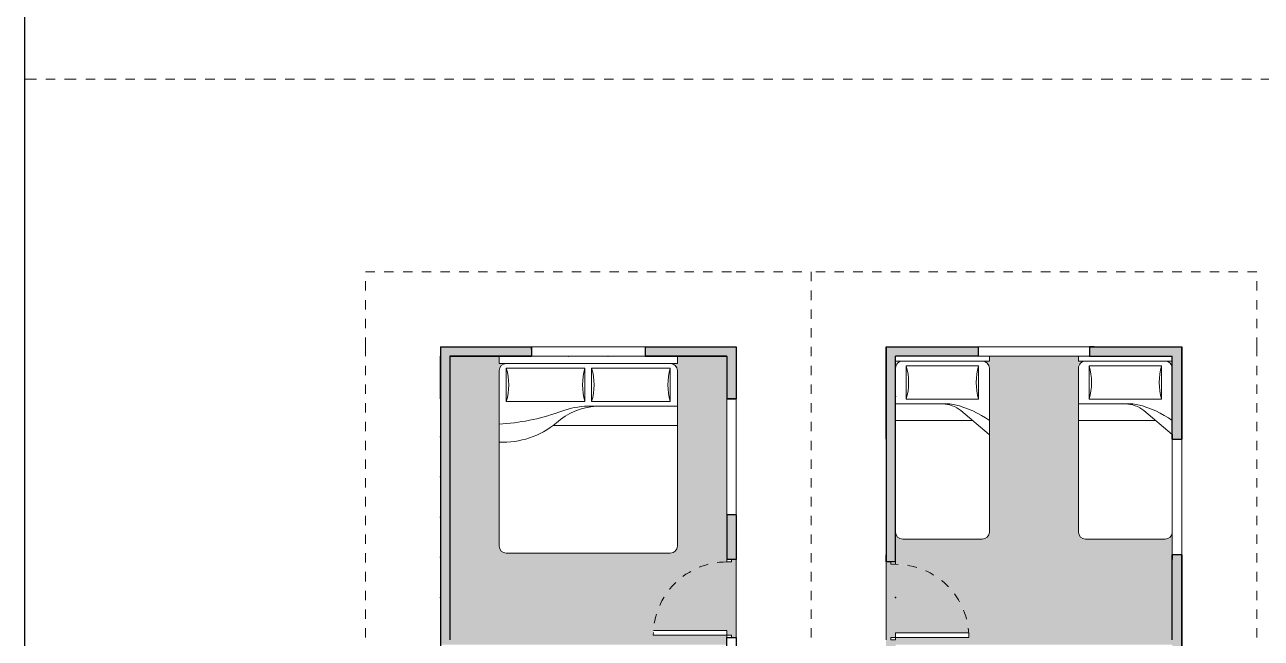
# Model space of a CAD drawing. Header units: millimetres. Extents: x 0 to 77.1, y -22.3 to 58.9.
# Drawn here: x 0.04 to 13.22, y 7.02 to 13.56 of the extents above; entities that cross this region are included whole.
import ezdxf

# ---------------------------------------------------------------- set-up
doc = ezdxf.new("R2010")
doc.units = ezdxf.units.MM
doc.linetypes.add('DASHDOT', pattern=[1, 0.5, -0.25, 0, -0.25])
doc.linetypes.add('HIDDEN4', pattern=[2.34375, 1.5625, -0.78125])
doc.layers.add('0 1 Sombreado', color=7, linetype='Continuous', lineweight=5, true_color=0xd6d6d6)
for name, color, linetype, lineweight in [('0.1normal', 7, 'Continuous', 15), ('01 Moviliario', 251, 'Continuous', 15), ('01gorda', 7, 'Continuous', 30), ('01gris', 252, 'Continuous', 9)]:
    doc.layers.add(name, color=color, linetype=linetype, lineweight=lineweight)

# ---------------------------------------------------------------- blocks, each defined once
blk = doc.blocks.new('MHPLS012')
at = {"linetype": 'ByBlock'}
for p, q in [((-2.023800000004121, 0.9499999999999993), (-0.1523999999990338, 0.9499999999999993)), ((-0.07620000000315486, 0.9499999999999993), (-0.07620000000315486, -0.9500000000000011)), ((-0.07620000000315486, 0.9499999999999993), (0, 0.9499999999999993)), ((0, 0.9499999999999993), (0, -0.9500000000000011)), ((-2.1, -0.8738000000000294), (-2.1, 0.8738000000000277)), ((-0.4826000000030035, 0.8738000000000277), (-0.4826000000030035, 0.03559999999988506)), ((-0.1270000000004075, 0.8738000000000277), (-0.4826000000030035, 0.8738000000000277)), ((-0.1270000000004075, 0.03559999999988506), (-0.1270000000004075, 0.8738000000000277)), ((-0.7365999999965425, 0.3658000000002168), (-0.7365999999965425, -0.9500000000000011)), ((-0.5334000000002561, 0.04060000000008479), (-0.5334000000002561, -0.9500000000000011)), ((-0.4826000000030035, 0.03559999999988506), (-0.1270000000004075, 0.03559999999988506)), ((-0.4826000000030035, -0.03559999999988683), (-0.4826000000030035, -0.8738000000000294)), ((-0.1270000000004075, -0.03559999999988683), (-0.4826000000030035, -0.03559999999988683)), ((-0.1270000000004075, -0.8738000000000294), (-0.1270000000004075, -0.03559999999988683)), ((-0.4826000000030035, -0.8738000000000294), (-0.1270000000004075, -0.8738000000000294)), ((-0.1523999999990338, -0.9500000000000011), (-2.023800000004121, -0.9500000000000011)), ((-0.07620000000315486, -0.9500000000000011), (0, -0.9500000000000011))]:
    blk.add_line(p, q, dxfattribs=at)
for centre, radius, start, end in [((-2.023800000004121, 0.8738000000000277), 0.07619999999999999, 90, 180), ((-0.0190500000026077, 0.9118999999997861), 0.8975989414, 177.56726, 219.546081), ((1.615016658201057, 1.087583341800109), 2.3429597286, 183.366461, 199.253404), ((-0.1523999999990338, 0.8738000000000277), 0.07619999999999999, 0, 90), ((-0.3047999999980675, 1.483399999999801), 0.635, 253.739795, 286.260205), ((-1.22660684066493, -0.124747317789641), 0.6942667079180033, 3.166303106972726, 42.0658014523613), ((-1.457807644319358, -0.02877345836725809), 0.9270071016632264, 4.291797130779056, 21.76757488440195), ((-0.3047999999980675, -0.5739999999998879), 0.635, 73.73979500000002, 106.260205), ((-0.3047999999980675, 0.5740000000003409), 0.635, 253.739795, 286.260205), ((-2.023800000004121, -0.8738000000000294), 0.07619999999999999, 180, 270), ((-0.3047999999980675, -1.483399999999802), 0.635, 73.73979500000002, 106.260205), ((-0.1523999999990338, -0.8738000000000294), 0.07619999999999999, 270, 0)]:
    blk.add_arc(centre, radius, start, end, dxfattribs=at)
blk = doc.blocks.new('MHPLS011')
at = {"linetype": 'ByBlock'}
for p, q in [((-1.95, 0.07619999999997162), (-1.95, 0.9238000000000284)), ((-1.873799999996845, 1), (-0.1270000000004075, 1)), ((-0.8346752927973284, 0.9996407677999741), (-0.5796722722006962, 0.6968785590001971)), ((-0.0507999999972526, 1), (-0.0507999999972526, 0)), ((-0.0507999999972526, 1), (0, 1)), ((0, 1), (0, 0)), ((-0.6857999999992899, 0), (-0.6857999999992899, 0.8222000000000662)), ((-0.4571999999971013, 0.8856999999998152), (-0.4571999999971013, 0.1143000000001848)), ((-0.1016000000017812, 0.8856999999998152), (-0.4571999999971013, 0.8856999999998152)), ((-0.1016000000017812, 0.1143000000001848), (-0.1016000000017812, 0.8856999999998152)), ((-0.5080000000016298, 0), (-0.5080000000016298, 0.5609676039998703)), ((-0.1270000000004075, 0), (-1.873799999996845, 0)), ((-0.4571999999971013, 0.1143000000001848), (-0.1016000000017812, 0.1143000000001848)), ((-0.0507999999972526, 0), (0, 0))]:
    blk.add_line(p, q, dxfattribs=at)
for centre, radius, start, end in [((-1.873799999996845, 0.9238000000000284), 0.07619999999999999, 90, 180), ((-1.521810342201206, 0.3921517364001375), 1.033630902, 13.39279599999996, 36.02023399999994), ((-0.1270000000004075, 0.9238000000000284), 0.07619999999999999, 0, 90), ((-0.2793999999994412, 1.495300000000043), 0.635, 253.739795, 286.260205), ((-0.8127999999996973, 0.5005255353999019), 0.3048, 0, 40.10592999999996), ((-0.8127999999996973, 0.5609676039998703), 0.3048, 0, 13.39279599999996), ((-0.2793999999994412, -0.4953000000000429), 0.635, 73.73979500000002, 106.260205), ((-1.873799999996845, 0.07619999999997162), 0.07619999999999999, 180, 270), ((-0.1270000000004075, 0.07619999999997162), 0.07619999999999999, 270, 0)]:
    blk.add_arc(centre, radius, start, end, dxfattribs=at)

msp = doc.modelspace()

# ---------------------------------------------------------------- hatches: boundary and pattern name
at = {"layer": '0 1 Sombreado', "true_color": 0x939598}
h = msp.add_hatch(color=252, dxfattribs=at)
h.dxf.hatch_style = 1
h.paths.add_polyline_path([(4.475460919197133, 6.950591567887642), (7.52546091919703, 6.950591567883748), (7.52546091919703, 7.000590101754142), (4.575460919197269, 7.000591567883959), (4.575460919197269, 10.02559450014328), (5.443316595924671, 10.02559450014334), (5.443316595924671, 10.1255915678839), (4.475460919197133, 10.12559156788384)])
at = {"layer": '0 1 Sombreado', "true_color": 0xebebeb}
h = msp.add_hatch(color=7, dxfattribs=at)
h.dxf.hatch_style = 1
h.paths.add_polyline_path([(7.52546091919703, 7.832734215579592), (7.525460919197002, 7.857734215579626), (7.52546091919703, 10.02559450014317), (7.000460919197167, 10.02559440567975), (7.000460919197167, 9.949394500140016), (6.924260919197195, 9.949394500144138, -0.4142135623730951), (7.000460919197195, 9.873194500144137), (7.000460919197195, 8.001794500139056, -0.4142135623730906), (6.924260919197195, 7.925594500139056), (5.176660919196934, 7.925594500139056, -0.4142135623724042), (5.100460919197133, 8.001794500139056), (5.100460919197133, 9.873194500144137, -0.4142135623730898), (5.176660919197133, 9.949394500144138), (5.100460919197161, 9.949394500140016), (5.100460919197161, 10.02559450014331), (4.575460919197269, 10.02559450014328), (4.575460919197269, 7.000591567883959), (7.52546091919703, 7.000591567883731), (7.52546091919703, 7.025590101754148), (7.52546091919703, 7.050590101754153), (6.743316805371791, 7.050590101754352, -0.4142135623730965)])
at = {"layer": '0 1 Sombreado', "true_color": 0x939598}
h = msp.add_hatch(color=252, dxfattribs=at)
h.dxf.hatch_style = 1
h.paths.add_polyline_path([(7.525460919197059, 9.572022443230395), (7.625460919197167, 9.572022443230395), (7.625460919197167, 10.12559156788396), (6.657605242469629, 10.12559156788393), (6.657603791317513, 10.12559156788384), (6.657603761362395, 10.09741057517897), (6.657603794332488, 10.02559450014317), (7.52546091919703, 10.02559450014317)])
h.paths.add_polyline_path([(7.625460919197167, 8.336306272492322), (7.52546091919703, 8.336306272492322), (7.52546091919703, 7.857734215579626), (7.625460919197167, 7.857734215579626)])
h = msp.add_hatch(color=252, dxfattribs=at)
h.dxf.hatch_style = 1
h.paths.add_polyline_path([(10.2076035669036, 10.02559450014186), (9.325460919207842, 10.02559450014186), (9.325460919207842, 7.832735681708783), (9.225460919207706, 7.832735681708783), (9.225460919207762, 9.193450386315732), (9.225460919207706, 10.12559156788279), (10.2076035669036, 10.12559156788279)])
at = {"layer": '0 1 Sombreado', "true_color": 0xebebeb}
h = msp.add_hatch(color=7, dxfattribs=at)
h.dxf.hatch_style = 1
h.paths.add_polyline_path([(12.27546091920755, 7.907734215578529), (12.2754609192076, 8.15179450014682, -0.4142135623829272), (12.19926091920763, 8.075594500144263), (11.35166091920786, 8.075594500144263, -0.4142135623741853), (11.27546091920755, 8.151794500144263), (11.27546091920755, 9.898594500140717, -0.4142135623730898), (11.35166091920757, 9.974794500140717), (11.2754609192076, 9.974794500143872), (11.2754609192076, 10.02559435441199), (10.32546091920784, 10.02559317974226), (10.32546091920784, 9.974794500143872), (10.24926091920787, 9.974794500140717, -0.4142135623730951), (10.3254609192079, 9.898594500140717), (10.3254609192079, 8.151794500144263, -0.4142135623730907), (10.24926091920787, 8.075594500144263), (9.401660919208098, 8.075594500144263, -0.4142135623741849), (9.325460919207842, 8.151794500144263), (9.325460919207842, 7.832735681708783), (9.325460919207842, 7.807735681708749, -0.4142135623731005), (10.10760503303305, 7.025591567883509), (9.325460919207842, 7.025591567883311), (9.325460919207842, 7.000591567883504), (12.27546091920681, 7.000591567883504)])
at = {"layer": '0 1 Sombreado', "true_color": 0x939598}
h = msp.add_hatch(color=252, dxfattribs=at)
h.dxf.hatch_style = 1
h.paths.add_polyline_path([(12.37546091920768, 9.143450386316601), (12.27546091920755, 9.143450386316601), (12.27546091920755, 10.02559303401236), (11.39331827151182, 10.02559303401236), (11.39331827151182, 10.12559156788285), (12.37546091920768, 10.12559156788288)])
at = {"layer": '0 1 Sombreado', "true_color": 0xebebeb}
h = msp.add_hatch(color=7, dxfattribs=at)
h.dxf.hatch_style = 1
h.paths.add_polyline_path([(7.625460919196115, 7.857734215579853), (7.575460919196018, 7.857734215579853), (7.575460919196047, 7.832734215579819), (7.525460919195979, 7.832734215579819, 0.3955987726773225), (6.744916612451334, 7.100590101754591), (7.525460919195979, 7.100590101754591), (7.525460919195979, 7.05059010175458), (7.575460919196047, 7.05059010175458), (7.575460919196018, 7.025590101754432), (7.625460919196115, 7.025590101754489)])
at = {"layer": '0 1 Sombreado', "true_color": 0x939598}
h = msp.add_hatch(color=252, dxfattribs=at)
h.dxf.hatch_style = 1
h.paths.add_polyline_path([(12.37546091924921, 6.925593034011428), (12.37546091924918, 7.907734215578529), (12.2754609192076, 7.907734215578529), (12.2754609192076, 7.857734215578546), (12.27546091920681, 7.000591567883504), (11.63260503317122, 7.000582142506289), (9.225460919249201, 7.000591567883504), (9.225460919249201, 6.043448920186904), (9.325460919249338, 6.043448920186904), (9.325460919249338, 6.093448920186887), (9.325460919249338, 6.92559303401228), (9.325460919249338, 6.95059156788119), (12.2754609192483, 6.950593034012485), (12.27546091924904, 6.043448920186052), (12.37546091924921, 6.043448920186052)])
at = {"layer": '0 1 Sombreado', "true_color": 0xebebeb}
h = msp.add_hatch(color=7, dxfattribs=at)
h.dxf.hatch_style = 1
h.paths.add_polyline_path([(9.325460919207842, 7.807735681708749), (9.275460919207774, 7.807735681708749), (9.275460919207774, 7.832735681708783), (9.225460919207706, 7.832735681708783), (9.225460919207677, 7.000591567883504), (9.275460919207774, 7.000591567883504), (9.275460919207774, 7.025591567883509), (9.325460919207842, 7.025591567883509), (9.325460919207842, 7.075591567883521), (10.10600522595246, 7.075591567883521, 0.3955987726773228)])

# ---------------------------------------------------------------- linework, layer by layer
for p, q in [((6.657603776339954, 10.12559156788393), (6.657603791317513, 10.12559156788393)), ((6.657603791317513, 10.12559156788393), (6.657603761362395, 10.09741057517897))]:
    msp.add_line(p, q)
msp.add_lwpolyline([(0.04328634754983796, 58.76984288560271), (77.09057262551164, 58.76984288560271), (77.09057262551164, 0.9717526389735838), (0.04328634754983796, 0.9717526389735838)], close=True)
for points in [[(5.443316595924671, 10.12660347527577), (5.443316595924671, 10.1255915678839), (5.443318062054345, 10.1255915678839)], [(5.443318062054345, 10.09741057517897), (5.443318062054345, 10.12559156788393)], [(6.657603776339954, 10.1255915678839), (6.657605242469629, 10.1255915678839), (6.657605242469629, 10.12660347527577)]]:
    msp.add_lwpolyline(points)
at = {"layer": '0.1normal'}
for p, q in [((5.443316595924671, 10.12559156788384), (6.657605242469629, 10.12660347527577)), ((5.443318062054345, 10.0255942816564), (6.657603776339954, 10.02559450014317)), ((11.39331827151182, 10.12559303401247), (10.2076035669036, 10.12559156788279)), ((11.39331827151182, 10.02559450014198), (10.2076035669036, 10.0255930340123)), ((7.525460919197059, 9.572022443230395), (7.52546091919703, 8.336306272492322)), ((7.625460919197167, 9.572022443230395), (7.625460919197167, 8.336306272492322)), ((9.225460919207706, 7.907734215577676), (9.225460919207762, 9.14345038631572)), ((12.27546091916608, 7.907734215578614), (12.27546091916608, 9.143450386316687)), ((12.37546091920771, 7.907734215578529), (12.37546091920771, 9.143450386316601)), ((7.625460919197167, 7.857734215579626), (7.625460919197167, 6.093448920188081)), ((9.225460919207706, 7.832735681708755), (9.225460919207677, 7.000591567883504)), ((7.52546091919703, 7.050590101754352), (7.575460919197099, 7.050590101754352)), ((9.325460919207842, 7.025591567883509), (9.275460919207774, 7.025591567883509))]:
    msp.add_line(p, q, dxfattribs=at)
at = {"layer": '0.1normal', "color": 252, "linetype": 'DASHDOT', "ltscale": 0.25, "true_color": 0x939598}
for points in [[(16.80763549086566, 26.05159653754431), (0.04328634754980953, 26.05159653754431), (0.04328634754980953, 12.97943049679206), (16.80763549086566, 12.97943049679206)], [(16.80763549086572, 0.9717526389735553), (0.04328634754986638, 0.9717526389735553), (0.04328634755034955, 12.97943049679206), (16.8076354908662, 12.97943049679206)]]:
    msp.add_lwpolyline(points, close=True, dxfattribs=at)
at = {"layer": '0.1normal'}
for points in [[(5.443316595924671, 10.12660347527577), (6.657603776339954, 10.12660347527577), (6.657603776339954, 10.02559450014317), (5.443316595924671, 10.02559450014317)], [(7.525460919197002, 7.857734215579626), (7.52546091919703, 7.832734215579592), (7.575460919197099, 7.832734215579592), (7.57546091919707, 7.857734215579626)], [(9.325460919207842, 7.832735681708783), (9.325460919207842, 7.807735681708749), (9.275460919207774, 7.807735681708749), (9.275460919207774, 7.832735681708783)], [(7.52546091919703, 7.050590101754352), (7.525460919197002, 7.025590101754318), (7.57546091919707, 7.025590101754318), (7.575460919197099, 7.050590101754352)], [(9.325460919207842, 7.025591567883509), (9.325460919207842, 7.000591567883447), (9.275460919207774, 7.000591567883447), (9.275460919207774, 7.025591567883509)]]:
    msp.add_lwpolyline(points, close=True, dxfattribs=at)
for points in [[(6.743316805371791, 7.050590101754352), (7.52546091919703, 7.050590101754153)], [(7.52546091919703, 7.050590101754352), (7.52546091919703, 7.100590101754364), (6.744916612452386, 7.100590101754364)], [(9.325460919207842, 7.025591567883509), (9.325460919207842, 7.075591567883521), (10.10600522595246, 7.075591567883521)], [(10.10760503303305, 7.025591567883509), (9.325460919207842, 7.025591567883311)]]:
    msp.add_lwpolyline(points, dxfattribs=at)
at = {"layer": '0.1normal', "linetype": 'DASHDOT', "ltscale": 0.009000000000000001}
for centre, start, end in [((7.52546091919703, 7.050590101754352), 89.99999999999838, 180), ((9.325460919207842, 7.025591567883509), 359.9999999999984, 90)]:
    msp.add_arc(centre, 0.7821441138252254, start, end, dxfattribs=at)
at = {"layer": '0.1normal'}
for p in [(5.418318062054368, 10.02559450014317), (5.839746633482889, 10.02559450014317), (6.261175204911439, 10.02559450014317), (6.682603776339988, 10.02559450014317), (7.104032347768509, 10.02559450014317)]:
    msp.add_point(p, dxfattribs=at)
at = {"layer": '01gorda'}
for p, q in [((4.475460919197133, 10.12559156788384), (4.475460919197133, 6.032734425026774)), ((4.475460919197133, 10.12559156788384), (5.443318062054345, 10.12559156788384)), ((4.475460919197616, 10.0255945001432), (4.475460919197189, 7.025590101754375)), ((4.475460919197531, 9.572022443230509), (4.475460919198156, 10.02559450014317)), ((4.575460919197269, 10.12559156788384), (5.443318062054345, 10.1255915678839)), ((5.443316595924671, 10.02559450014317), (4.575460919197269, 10.02559450014317)), ((4.575460919197269, 10.02559450014317), (4.575460919197269, 7.000591567883959)), ((4.575460919197269, 10.02559450014328), (5.443318062054345, 10.02559450014334)), ((5.443316595924671, 10.12660347527577), (5.443316595924671, 10.02559450014334)), ((6.657603776339954, 10.12559156788384), (7.625460919197167, 10.12559156788384)), ((6.657603776339954, 10.12559156788384), (6.657603794332488, 10.0255945001432)), ((7.52546091919703, 10.02559450014317), (6.657603794332488, 10.02559434398935)), ((6.657603776339954, 10.02559450014317), (7.52546091919703, 10.02559450014317)), ((6.657605242469629, 10.12559156788393), (7.625460919197167, 10.12559156788396)), ((7.52546091919703, 10.02559450014317), (7.525460919197059, 9.572022443230395)), ((7.625460919197167, 10.12559156788373), (7.625460919197138, 9.572022443230395)), ((9.225460919207706, 9.143450386315749), (9.225460919207706, 10.12559156788276)), ((9.225460919207706, 10.12559156788279), (10.2076035669036, 10.12559156788279)), ((9.225460919207706, 9.143450386315749), (9.225460919207706, 10.12559156788203)), ((9.225460919249201, 10.1255915678818), (9.225460919249201, 7.832735681708783)), ((9.225460919249201, 10.12559156788257), (9.225460919249201, 7.832735681708755)), ((9.325460919207842, 9.143450386315749), (9.325460919207842, 10.02559450014186)), ((9.325460919207842, 9.143450386315749), (9.325460919207842, 10.02559450014112)), ((9.325460919207842, 9.143450386315749), (9.325460919207842, 10.02559450014112)), ((10.2076035669036, 10.02559450014186), (9.325460919207842, 10.02559450014186)), ((10.15760356690359, 10.12559450014197), (10.2076035669036, 10.12559450014197)), ((10.2076035669036, 10.02559450014186), (10.15760356690359, 10.02559450014186)), ((10.2076035669036, 10.12559450014197), (10.2076035669036, 10.02559450014186)), ((11.44331827151183, 10.12559303401247), (11.39331827151182, 10.12559303401247)), ((11.39331827151182, 10.12559303401247), (11.39331827151182, 10.02559303401236)), ((11.39331827151182, 10.12559156788285), (12.37546091920768, 10.12559156788288)), ((11.39331827151182, 10.02559303401236), (11.44331827151183, 10.02559303401236)), ((11.39331827151182, 10.02559303401236), (12.27546091920755, 10.02559303401236)), ((12.27546091920755, 9.143450386316601), (12.27546091920755, 10.02559303401236)), ((12.37546091920768, 9.143450386316601), (12.37546091920768, 10.12559156788288)), ((12.37546091924918, 10.12559156788168), (12.37546091924918, 9.143450386316601)), ((12.37546091920771, 9.143450386316601), (12.37546091920771, 10.02559450014198)), ((7.625460919197167, 9.572022443230395), (7.52546091919703, 9.572022443230395)), ((7.52546091919703, 9.572022443230395), (7.625460919197167, 9.572022443230395)), ((9.225460919207762, 9.193450386315732), (9.225460919207762, 9.143450386315749)), ((9.325460919207842, 9.143450386315749), (9.325460919207842, 9.193450386315732)), ((9.325460919207842, 7.832735681708783), (9.325460919207842, 9.143450386315749)), ((12.2754609192076, 9.193450386316584), (12.2754609192076, 9.143450386316601)), ((12.2754609192076, 9.143450386316601), (12.37546091920771, 9.143450386316601)), ((12.37546091920771, 9.143450386316601), (12.37546091920771, 9.193450386316584)), ((7.525460919197059, 8.336306272492294), (7.52546091919703, 7.857734215579626)), ((7.625460919197167, 8.336306272492322), (7.52546091919703, 8.336306272492322)), ((7.625460919197138, 8.336306272492322), (7.625460919197167, 7.857734215579626)), ((7.625460919197167, 7.857734215579626), (7.525460919197002, 7.857734215579626)), ((9.225460919207706, 7.832735681708783), (9.225460919207706, 7.907734215577676)), ((9.225460919207706, 7.832735681708755), (9.225460919207706, 7.907734215577676)), ((9.225460919207762, 7.907734215577676), (9.225460919207762, 7.857734215577693)), ((9.325460919207842, 7.832735681708783), (9.225460919207706, 7.832735681708783)), ((12.27546091920681, 7.000591567883504), (12.27546091920755, 7.907734215578529)), ((12.2754609192076, 7.907734215578529), (12.2754609192076, 7.857734215578546)), ((12.37546091920771, 7.907734215578529), (12.2754609192076, 7.907734215578529)), ((12.37546091920768, 6.043448920186052), (12.37546091920768, 7.907734215578529)), ((12.37546091920771, 7.025590101753153), (12.37546091920771, 7.907734215578529)), ((12.37546091920771, 7.857734215578546), (12.37546091920771, 7.907734215578529)), ((12.37546091924918, 7.907734215578529), (12.37546091924918, 6.043448920186052)), ((12.37546091920771, 7.479162158665844), (12.37546091920717, 7.025590101753153))]:
    msp.add_line(p, q, dxfattribs=at)
msp.add_lwpolyline([(7.625460919197138, 6.925593034013474), (7.525460919197002, 6.92559303401336), (7.52546091919703, 7.025590101754148), (7.625460919197138, 7.025590101754261)], close=True, dxfattribs=at)
for p in [(4.475460919197531, 9.597022443230514), (9.325460919207842, 9.59702244322844), (12.37546091920771, 9.597022443229292), (4.475460919197474, 9.1684503863178), (4.475460919197417, 8.739878329405116), (4.47546091919736, 8.31130627249243), (4.475460919197303, 7.882734215579745), (4.475460919197246, 7.45416215866706), (9.325460919207842, 7.454162158664985), (12.37546091920771, 7.454162158665838)]:
    msp.add_point(p, dxfattribs=at)
at = {"layer": '01gris', "linetype": 'HIDDEN4', "ltscale": 0.025}
for p, q in [((3.67546091919715, 10.12559156788384), (3.67546091919715, 10.92559156788386)), ((3.67546091919715, 10.92559156788386), (7.625460919197167, 10.92559156788386)), ((7.625460919197167, 10.92559156788386), (8.425460919197121, 10.92559156788386)), ((8.425460919197121, 10.92559156788386), (8.425460919207808, 3.025591567882771)), ((13.17546091920769, 10.92559156788289), (8.425460919207808, 10.92559156788289)), ((13.17546091920769, 10.12559156788288), (13.17546091920769, 10.92559156788289)), ((3.67546091919715, 10.12559156788384), (3.67546091919715, 3.825591567883862)), ((13.17546091920769, 3.025591567882771), (13.17546091920769, 10.12559156788288))]:
    msp.add_line(p, q, dxfattribs=at)

# ---------------------------------------------------------------- block references
at = {"layer": '01 Moviliario', "rotation": 90.00000000000001}
msp.add_blockref('MHPLS012', (6.050460919197178, 10.02559450014317), dxfattribs=at)
at = {"layer": '01 Moviliario', "xscale": -1, "rotation": 270}
for p in [(9.325460919207842, 10.02559450014112), (11.2754609192076, 10.02559450014112)]:
    msp.add_blockref('MHPLS011', p, dxfattribs=at)

doc.saveas('drawing.dxf')
